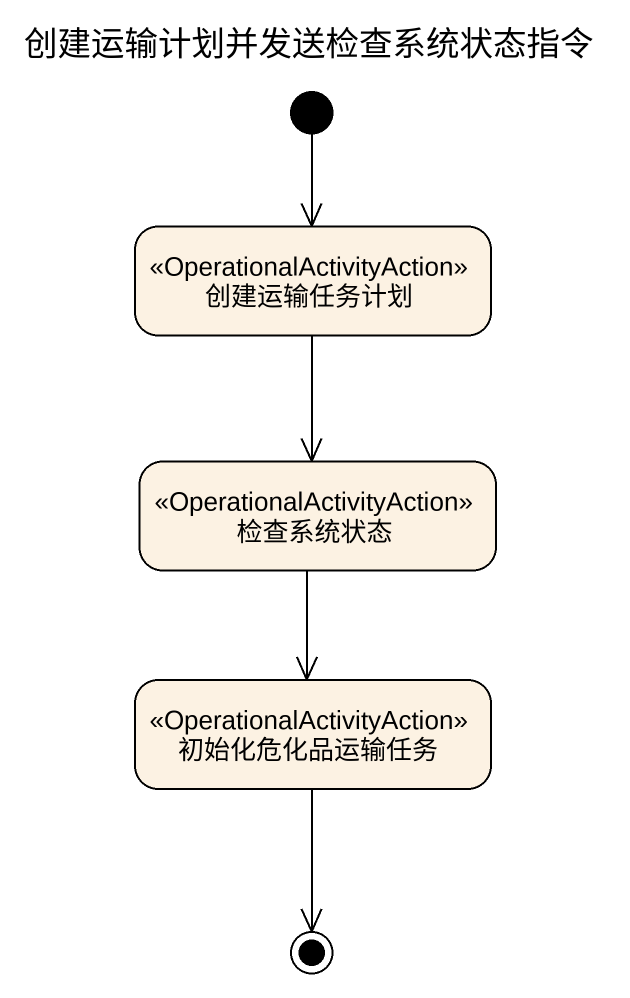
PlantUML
@startuml
title 创建运输计划并发送检查系统状态指令
hide empty description
state 创建运输任务计划 <<OperationalActivityAction>>
state 检查系统状态 <<OperationalActivityAction>>
state 初始化危化品运输任务 <<OperationalActivityAction>>
[*] --> 创建运输任务计划
创建运输任务计划 --> 检查系统状态
检查系统状态 --> 初始化危化品运输任务
初始化危化品运输任务 --> [*]
@enduml
